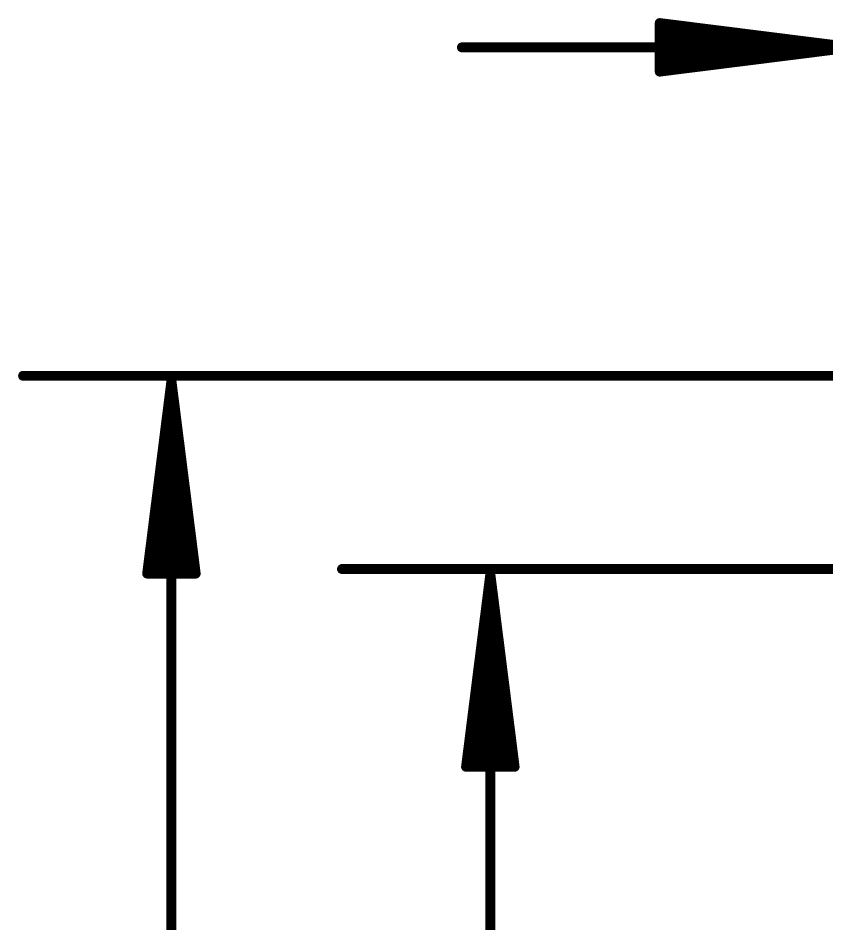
# Model space of a CAD drawing. Extents: x -11.4 to 33.1, y -5.3 to 41.1.
# Drawn here: x -11.03 to -0.4, y 20.73 to 32.64 of the extents above; entities that cross this region are included whole.
import ezdxf

# ---------------------------------------------------------------- set-up
doc = ezdxf.new("R2010")
doc.units = 0
doc.layers.add('47', color=253, linetype='CONTINUOUS')

msp = doc.modelspace()

# ---------------------------------------------------------------- linework, layer by layer
at = {"layer": '47', "const_width": 0.065}
for points in [[(-2.5959, 32.6095, 1), (-2.6041, 32.545)], [(-2.5675, 32.5772, 1), (-2.6325, 32.5772)], [(-2.5967, 32.5503, 1), (-2.6033, 32.4857)], [(-2.5983, 32.4205, 1), (-2.6017, 32.3555)], [(-5.2, 32.2905, 1), (-5.2, 32.2255)], [(-2.6017, 32.1605, 1), (-2.5983, 32.0955)], [(-2.6033, 32.0303, 1), (-2.5967, 31.9657)], [(-2.6041, 31.971, 1), (-2.5959, 31.9065)], [(-2.6325, 31.9388, 1), (-2.5675, 31.9388)], [(-10.967, 27.9725, 1), (-10.967, 27.9075)], [(-8.9845, 27.875, 1), (-9.0495, 27.875)], [(-8.9848, 27.8791, 1), (-9.0492, 27.8709)], [(-8.9845, 27.8733, 1), (-9.0495, 27.8767)], [(-8.9845, 27.8767, 1), (-9.0495, 27.8733)], [(-8.9847, 27.8783, 1), (-9.0493, 27.8717)], [(-8.9847, 27.8717, 1), (-9.0493, 27.8783)], [(-8.9848, 27.8709, 1), (-9.0492, 27.8791)], [(-9.3685, 25.3441, 1), (-9.304, 25.3359)], [(-9.3362, 25.3725, 1), (-9.3362, 25.3075)], [(-9.3093, 25.3433, 1), (-9.2447, 25.3367)], [(-9.1795, 25.3417, 1), (-9.1145, 25.3383)], [(-8.9195, 25.3383, 1), (-8.8545, 25.3417)], [(-8.7893, 25.3367, 1), (-8.7247, 25.3433)], [(-8.73, 25.3359, 1), (-8.6655, 25.3441)], [(-8.6978, 25.3075, 1), (-8.6978, 25.3725)], [(-6.776, 25.4325, 1), (-6.776, 25.3675)], [(-4.7935, 25.335, 1), (-4.8585, 25.335)], [(-4.7938, 25.3391, 1), (-4.8582, 25.3309)], [(-4.7935, 25.3333, 1), (-4.8585, 25.3367)], [(-4.7935, 25.3367, 1), (-4.8585, 25.3333)], [(-4.7937, 25.3383, 1), (-4.8583, 25.3317)], [(-4.7937, 25.3317, 1), (-4.8583, 25.3383)], [(-4.7938, 25.3309, 1), (-4.8582, 25.3391)], [(-5.1452, 22.8325, 1), (-5.1452, 22.7675)], [(-4.5068, 22.7675, 1), (-4.5068, 22.8325)], [(-5.1775, 22.8041, 1), (-5.113, 22.7959)], [(-5.1183, 22.8033, 1), (-5.0537, 22.7967)], [(-4.9885, 22.8017, 1), (-4.9235, 22.7983)], [(-4.7285, 22.7983, 1), (-4.6635, 22.8017)], [(-4.5983, 22.7967, 1), (-4.5337, 22.8033)], [(-4.539, 22.7959, 1), (-4.4745, 22.8041)]]:
    msp.add_lwpolyline(points, format="xyb", dxfattribs=at)
at = {"layer": '47', "const_width": 0.13}
for points in [[(-0.065, 32.258), (-2.6, 32.5772)], [(-2.6, 32.5772), (-2.6, 31.9388)], [(-0.065, 32.258), (-2.6, 32.518)], [(-0.065, 32.258), (-2.6, 32.388)], [(-0.065, 32.258), (-5.2, 32.258)], [(-2.6, 31.9388), (-0.065, 32.258)], [(-2.6, 32.128), (-0.065, 32.258)], [(-2.6, 31.998), (-0.065, 32.258)], [(9.906, 27.94), (-10.967, 27.94)], [(-9.017, 27.875), (-9.3362, 25.34)], [(-9.017, 27.875), (-9.277, 25.34)], [(-9.017, 27.875), (-9.147, 25.34)], [(-9.017, 0.065), (-9.017, 27.875)], [(-8.6978, 25.34), (-9.017, 27.875)], [(-8.887, 25.34), (-9.017, 27.875)], [(-8.757, 25.34), (-9.017, 27.875)], [(-9.3362, 25.34), (-8.6978, 25.34)], [(2.54, 25.4), (-6.776, 25.4)], [(-4.826, 25.335), (-5.1452, 22.8)], [(-4.826, 25.335), (-5.086, 22.8)], [(-4.826, 25.335), (-4.956, 22.8)], [(-4.826, 0.065), (-4.826, 25.335)], [(-4.5068, 22.8), (-4.826, 25.335)], [(-4.696, 22.8), (-4.826, 25.335)], [(-4.566, 22.8), (-4.826, 25.335)], [(-5.1452, 22.8), (-4.5068, 22.8)]]:
    msp.add_lwpolyline(points, dxfattribs=at)

doc.saveas('drawing.dxf')
